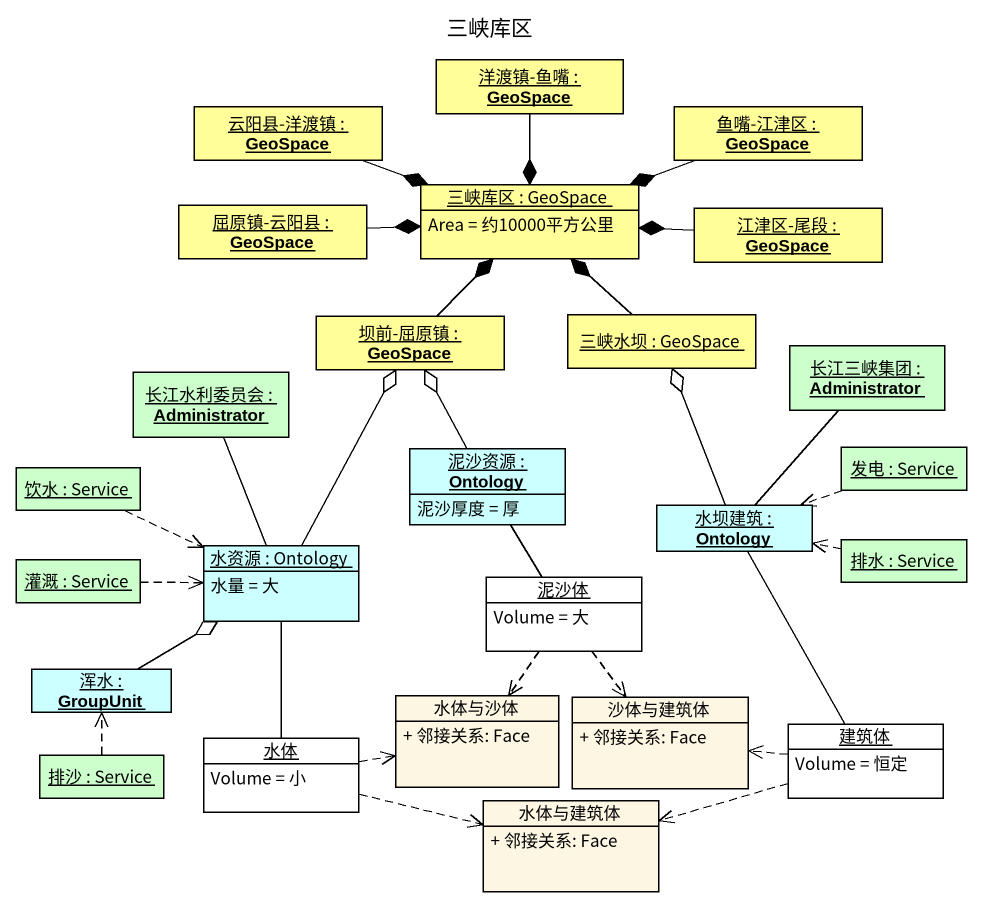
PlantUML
@startuml
title 三峡库区
hide circle
hide empty members
skinparam classAttributeIconSize 0
object "云阳县-洋渡镇 : GeoSpace" as 云阳县_洋渡镇 #FFFE99
object "洋渡镇-鱼嘴 : GeoSpace" as 洋渡镇_鱼嘴 #FFFE99
object "鱼嘴-江津区 : GeoSpace" as 鱼嘴_江津区 #FFFE99
object "三峡库区 : GeoSpace" as 三峡库区 #FFFE99 {
  Area = 约10000平方公里
}
object "屈原镇-云阳县 : GeoSpace" as 屈原镇_云阳县 #FFFE99
object "江津区-尾段 : GeoSpace" as 江津区_尾段 #FFFE99
object "坝前-屈原镇 : GeoSpace" as 坝前_屈原镇 #FFFE99
object "三峡水坝 : GeoSpace" as 三峡水坝 #FFFE99
object "长江水利委员会 : Administrator" as 长江水利委员会 #CCFFCC
object "长江三峡集团 : Administrator" as 长江三峡集团 #CCFFCC
object "饮水 : Service" as 饮水 #CCFFCC
object "泥沙资源 : Ontology" as 泥沙资源 #CCFFFF {
  泥沙厚度 = 厚
}
object "发电 : Service" as 发电 #CCFFCC
object "水坝建筑 : Ontology" as 水坝建筑 #CCFFFF
object "灌溉 : Service" as 灌溉 #CCFFCC
object "水资源 : Ontology" as 水资源 #CCFFFF {
  水量 = 大
}
object 泥沙体 #FFFFFF {
  Volume = 大
}
object "排水 : Service" as 排水 #CCFFCC
object "浑水 : GroupUnit" as 浑水 #CCFFFF
object 水体 #FFFFFF {
  Volume = 小
}
class 水体与沙体 {
  + 邻接关系: Face
}
class 沙体与建筑体 {
  + 邻接关系: Face
}
object 建筑体 #FFFFFF {
  Volume = 恒定
}
object "排沙 : Service" as 排沙 #CCFFCC
class 水体与建筑体 {
  + 邻接关系: Face
}
云阳县_洋渡镇 -right-* 三峡库区
洋渡镇_鱼嘴 --* 三峡库区
鱼嘴_江津区 -left-* 三峡库区
屈原镇_云阳县 -right-* 三峡库区
江津区_尾段 -left-* 三峡库区
坝前_屈原镇 -up-* 三峡库区
三峡水坝 -up-* 三峡库区
长江水利委员会 -- 水资源
长江三峡集团 -- 水坝建筑
饮水 .right.> 水资源
泥沙资源 -up-o 坝前_屈原镇
发电 .left.> 水坝建筑
水坝建筑 -up-o 三峡水坝
灌溉 .right.> 水资源
水资源 -up-o 坝前_屈原镇
泥沙体 -up- 泥沙资源
泥沙体 ..> 水体与沙体
泥沙体 ..> 沙体与建筑体
排水 .left.> 水坝建筑
浑水 -right-o 水资源
水体 -up- 水资源
水体 .right.> 水体与沙体
水体 .right.> 水体与建筑体
建筑体 -up- 水坝建筑
建筑体 .left.> 沙体与建筑体
建筑体 .left.> 水体与建筑体
排沙 .up.> 浑水
@enduml
